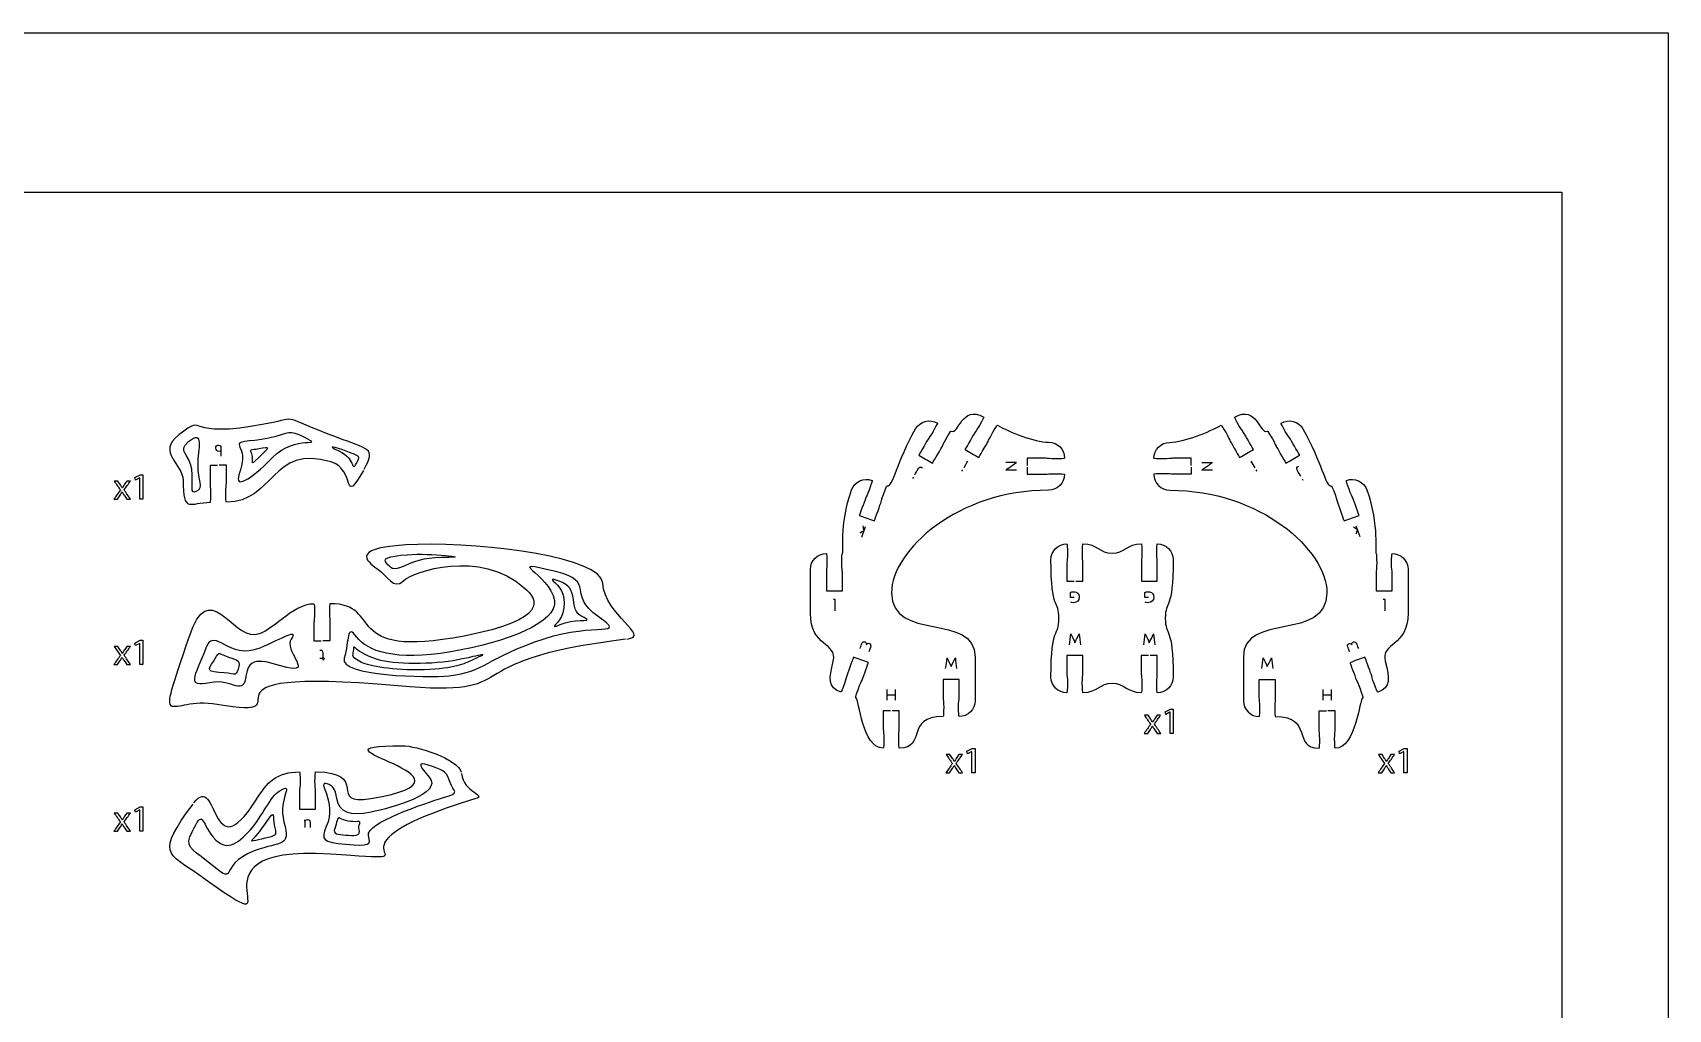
# Model space of a CAD drawing. Extents: x 0 to 1000, y 0 to 600.
# Drawn here: x 692.3 to 1000, y 416.5 to 600.1 of the extents above; entities that cross this region are included whole.
import ezdxf

# ---------------------------------------------------------------- set-up
doc = ezdxf.new("R2010")
doc.units = 0
doc.header["$MEASUREMENT"] = 0
doc.layers.add('DEFAULT', color=7, linetype='CONTINUOUS')

msp = doc.modelspace()

# ---------------------------------------------------------------- linework, layer by layer
at = {"layer": 'DEFAULT', "color": 250}
for points in [[(1000, 0.1), (0, 0.1), (0, 600.1), (1000, 600.1)], [(712.44, 516.41), (712.43, 516.41), (711.63, 515.98), (711.51, 516.45), (712.51, 516.98), (713.04, 516.98), (713.04, 512.4), (712.44, 512.4)], [(712.44, 485.3), (712.43, 485.3), (711.63, 484.87), (711.51, 485.35), (712.51, 485.88), (713.04, 485.88), (713.04, 481.3), (712.44, 481.3)], [(906.27, 472.37), (906.25, 472.37), (905.46, 471.94), (905.34, 472.41), (906.34, 472.95), (906.87, 472.95), (906.87, 468.36), (906.27, 468.36)], [(868.98, 464.97), (868.97, 464.97), (868.17, 464.54), (868.05, 465.02), (869.05, 465.55), (869.58, 465.55), (869.58, 460.96), (868.98, 460.96)], [(950.27, 464.97), (950.26, 464.97), (949.46, 464.54), (949.34, 465.02), (950.34, 465.55), (950.87, 465.55), (950.87, 460.96), (950.27, 460.96)], [(712.44, 453.98), (712.43, 453.98), (711.63, 453.55), (711.51, 454.03), (712.51, 454.56), (713.04, 454.56), (713.04, 449.98), (712.44, 449.98)]]:
    msp.add_lwpolyline(points, close=True, dxfattribs=at)
for points in [[(349.41, 570.1), (980, 570.1), (980, 20.1), (203.84, 20.1), (203.84, 570.1), (223.83, 570.1)], [(867.21, 517.92), (867.05, 517.64)], [(868.17, 519.58), (867.44, 518.32)], [(921.47, 519.58), (922.2, 518.32)], [(922.43, 517.92), (922.59, 517.64)], [(858, 516.57), (857.84, 516.29)], [(931.11, 516.26), (931.27, 515.98)], [(848.92, 507.21), (848.2, 505.21)], [(941.24, 507.4), (941.96, 505.4)], [(843.29, 491.41), (843.29, 493.54), (842.92, 493.54)], [(946.72, 491.41), (946.72, 493.54), (946.35, 493.54)], [(854.57, 475.57), (853.06, 475.57)], [(853.06, 474.62), (853.06, 476.64)], [(854.57, 476.64), (854.57, 474.62)], [(935.07, 474.62), (935.07, 476.64)], [(936.58, 475.57), (935.07, 475.57)], [(936.58, 476.64), (936.58, 474.62)]]:
    msp.add_lwpolyline(points, dxfattribs=at)
at = {"layer": 'DEFAULT', "color": 1}
for points, knots in [([(853.67, 472.59), (853.22, 472.59), (852.77, 472.59), (852.32, 472.59), (852.32, 472.59), (852.32, 469.96), (852.32, 469.09), (852.32, 468.91), (852.42, 468.3), (852.42, 467.34), (852.42, 466.37), (852.38, 465.59), (852.32, 465.59), (848.35, 465.59), (847.8, 474.84), (847.12, 475.09), (847.07, 475.11), (847.3, 475.86), (847.62, 476.77), (847.96, 477.68), (848.26, 478.21), (848.32, 478.38), (848.62, 479.2), (849.52, 481.67), (849.52, 481.67), (848.58, 482.01), (847.64, 482.35), (846.7, 482.69), (846.7, 482.69), (845.8, 480.23), (845.5, 479.4), (845.44, 479.24), (845.33, 478.64), (845, 477.72), (844.67, 476.81), (844.36, 476.1), (844.3, 476.11), (841.84, 477.01), (842.09, 478.62), (842.9, 481.93), (843.77, 485.52), (838.6, 484.6), (838.6, 490.95), (838.6, 493.7), (838.6, 496.44), (838.6, 499.18), (838.6, 500.84), (839.95, 502.18), (841.61, 502.18), (841.67, 502.18), (841.7, 501.4), (841.7, 500.43), (841.7, 499.46), (841.61, 498.85), (841.61, 498.68), (841.61, 497.51), (841.61, 496.35), (841.61, 495.18), (842.61, 495.18), (843.61, 495.18), (844.61, 495.18), (844.61, 496.35), (844.61, 497.51), (844.61, 498.68), (844.61, 498.85), (844.51, 499.46), (844.51, 500.43), (844.51, 501.4), (844.55, 502.18), (844.61, 502.18), (844.98, 502.18), (843.93, 507.44), (846.36, 514.15), (846.93, 515.71), (848.65, 516.51), (850.21, 515.94), (850.27, 515.92), (850.04, 515.17), (849.71, 514.26), (849.38, 513.35), (849.08, 512.82), (849.02, 512.65), (848.72, 511.83), (847.81, 509.36), (847.81, 509.36), (848.75, 509.02), (849.7, 508.68), (850.64, 508.34), (850.64, 508.34), (851.54, 510.8), (851.83, 511.63), (851.9, 511.79), (852.01, 512.4), (852.34, 513.31), (852.67, 514.21), (852.98, 514.93), (853.03, 514.91), (854.1, 514.53), (854.89, 519.56), (858.38, 525.62), (859.22, 527.06), (861.05, 527.55), (862.49, 526.72), (862.53, 526.69), (862.18, 525.99), (861.7, 525.16), (861.21, 524.32), (860.82, 523.84), (860.74, 523.69), (860.3, 522.93), (858.98, 520.66), (858.98, 520.66), (859.85, 520.16), (860.72, 519.66), (861.58, 519.16), (861.58, 519.16), (862.89, 521.43), (863.33, 522.19), (863.42, 522.34), (863.64, 522.92), (864.12, 523.76), (864.61, 524.59), (865.04, 525.25), (865.08, 525.22), (866.52, 524.39), (867.04, 530.22), (871.2, 527.81), (871.25, 527.79), (870.89, 527.09), (870.41, 526.25), (869.92, 525.41), (869.53, 524.93), (869.45, 524.78), (869.01, 524.03), (867.69, 521.76), (867.69, 521.76), (868.56, 521.25), (869.42, 520.75), (870.29, 520.25), (870.29, 520.25), (871.61, 522.52), (872.04, 523.28), (872.13, 523.43), (872.35, 524.01), (872.83, 524.85), (873.32, 525.69), (873.75, 526.34), (873.79, 526.31), (875.87, 525.11), (880.77, 523.1), (883.41, 523.1), (885.18, 523.1), (886.41, 521.76), (886.41, 520.09), (886.41, 520.04), (885.63, 519.99), (884.66, 519.99), (883.69, 519.99), (883.08, 520.09), (882.91, 520.09), (881.74, 520.09), (880.58, 520.09), (879.41, 520.09), (879.41, 519.64), (879.41, 519.19), (879.41, 518.74)], [0, 0, 0, 0, 3.82, 3.82, 3.82, 4.82, 4.82, 4.82, 5.82, 5.82, 5.82, 6.82, 6.82, 6.82, 7.82, 7.82, 7.82, 8.82, 8.82, 8.82, 9.82, 9.82, 9.82, 10.82, 10.82, 10.82, 19.323423, 19.323423, 19.323423, 20.323423, 20.323423, 20.323423, 21.323423, 21.323423, 21.323423, 22.323423, 22.323423, 22.323423, 23.323423, 23.323423, 23.323423, 24.323423, 24.323423, 24.323423, 47.643423, 47.643423, 47.643423, 48.643423, 48.643423, 48.643423, 49.643423, 49.643423, 49.643423, 50.643423, 50.643423, 50.643423, 60.563423, 60.563423, 60.563423, 69.063423, 69.063423, 69.063423, 78.983423, 78.983423, 78.983423, 79.983423, 79.983423, 79.983423, 80.983423, 80.983423, 80.983423, 81.983423, 81.983423, 81.983423, 82.983423, 82.983423, 82.983423, 83.983423, 83.983423, 83.983423, 84.983423, 84.983423, 84.983423, 85.983423, 85.983423, 85.983423, 94.496243, 94.496243, 94.496243, 95.496243, 95.496243, 95.496243, 96.496243, 96.496243, 96.496243, 97.496243, 97.496243, 97.496243, 98.496243, 98.496243, 98.496243, 99.496243, 99.496243, 99.496243, 100.496243, 100.496243, 100.496243, 101.496243, 101.496243, 101.496243, 102.496243, 102.496243, 102.496243, 111.003851, 111.003851, 111.003851, 112.003851, 112.003851, 112.003851, 113.003851, 113.003851, 113.003851, 114.003851, 114.003851, 114.003851, 115.003851, 115.003851, 115.003851, 116.003851, 116.003851, 116.003851, 117.003851, 117.003851, 117.003851, 118.003851, 118.003851, 118.003851, 126.507803, 126.507803, 126.507803, 127.507803, 127.507803, 127.507803, 128.507803, 128.507803, 128.507803, 129.507803, 129.507803, 129.507803, 130.507803, 130.507803, 130.507803, 131.507803, 131.507803, 131.507803, 132.507803, 132.507803, 132.507803, 133.507803, 133.507803, 133.507803, 143.417803, 143.417803, 143.417803, 147.247803, 147.247803, 147.247803, 147.247803]), ([(910.23, 518.75), (910.23, 519.19), (910.23, 519.64), (910.23, 520.09), (909.06, 520.09), (907.9, 520.09), (906.73, 520.09), (906.56, 520.09), (905.95, 519.99), (904.98, 519.99), (904.01, 519.99), (903.23, 520.04), (903.23, 520.09), (903.23, 521.75), (904.46, 523.09), (906.23, 523.09), (908.88, 523.09), (913.77, 525.11), (915.85, 526.31), (915.9, 526.34), (916.33, 525.68), (916.81, 524.85), (917.29, 524.01), (917.51, 523.43), (917.6, 523.28), (918.04, 522.52), (919.35, 520.25), (919.35, 520.25), (920.22, 520.75), (921.08, 521.25), (921.95, 521.75), (921.95, 521.75), (920.63, 524.03), (920.2, 524.78), (920.11, 524.93), (919.72, 525.41), (919.23, 526.25), (918.75, 527.08), (918.4, 527.79), (918.45, 527.81), (922.6, 530.22), (923.13, 524.39), (924.56, 525.22), (924.61, 525.25), (925.04, 524.59), (925.52, 523.75), (926, 522.91), (926.22, 522.34), (926.31, 522.19), (926.75, 521.43), (928.06, 519.16), (928.06, 519.16), (928.93, 519.66), (929.79, 520.16), (930.66, 520.66), (930.66, 520.66), (929.34, 522.93), (928.91, 523.69), (928.82, 523.84), (928.43, 524.32), (927.95, 525.15), (927.46, 525.99), (927.11, 526.69), (927.16, 526.72), (928.59, 527.55), (930.43, 527.06), (931.26, 525.62), (934.76, 519.56), (935.54, 514.53), (936.61, 514.91), (936.67, 514.93), (936.97, 514.21), (937.3, 513.31), (937.64, 512.4), (937.75, 511.79), (937.81, 511.63), (938.11, 510.8), (939, 508.33), (939, 508.33), (939.94, 508.68), (940.89, 509.02), (941.83, 509.36), (941.83, 509.36), (940.93, 511.83), (940.63, 512.65), (940.57, 512.81), (940.27, 513.35), (939.94, 514.26), (939.6, 515.17), (939.38, 515.92), (939.43, 515.94), (940.99, 516.51), (942.71, 515.7), (943.28, 514.15), (945.72, 507.43), (944.67, 502.18), (945.04, 502.18), (945.09, 502.18), (945.14, 501.4), (945.14, 500.43), (945.14, 499.46), (945.04, 498.85), (945.04, 498.68), (945.04, 497.51), (945.04, 496.35), (945.04, 495.18), (946.04, 495.18), (947.04, 495.18), (948.04, 495.18), (948.04, 496.35), (948.04, 497.51), (948.04, 498.68), (948.04, 498.85), (947.94, 499.46), (947.94, 500.43), (947.94, 501.4), (947.98, 502.18), (948.04, 502.18), (949.69, 502.18), (951.04, 500.84), (951.04, 499.18), (951.04, 496.44), (951.04, 493.7), (951.04, 490.95), (951.04, 484.6), (945.87, 485.52), (946.75, 481.93), (947.56, 478.62), (947.8, 477.01), (945.34, 476.11), (945.29, 476.09), (944.98, 476.81), (944.64, 477.72), (944.32, 478.63), (944.2, 479.24), (944.14, 479.4), (943.84, 480.23), (942.94, 482.69), (942.94, 482.69), (942, 482.35), (941.07, 482.01), (940.13, 481.66), (940.13, 481.66), (941.02, 479.2), (941.32, 478.38), (941.38, 478.21), (941.69, 477.67), (942.02, 476.76), (942.34, 475.86), (942.57, 475.11), (942.52, 475.09), (941.85, 474.84), (941.29, 465.58), (937.32, 465.58), (937.27, 465.58), (937.23, 466.37), (937.23, 467.33), (937.23, 468.3), (937.33, 468.91), (937.33, 469.09), (937.33, 469.96), (937.32, 472.59), (937.32, 472.59), (936.88, 472.59), (936.43, 472.59), (935.98, 472.59)], [0, 0, 0, 0, 3.82, 3.82, 3.82, 13.74, 13.74, 13.74, 14.74, 14.74, 14.74, 15.74, 15.74, 15.74, 16.74, 16.74, 16.74, 17.74, 17.74, 17.74, 18.74, 18.74, 18.74, 19.74, 19.74, 19.74, 20.74, 20.74, 20.74, 29.252608, 29.252608, 29.252608, 30.252608, 30.252608, 30.252608, 31.252608, 31.252608, 31.252608, 32.252608, 32.252608, 32.252608, 33.252608, 33.252608, 33.252608, 34.252608, 34.252608, 34.252608, 35.252608, 35.252608, 35.252608, 36.252608, 36.252608, 36.252608, 44.751555, 44.751555, 44.751555, 45.751555, 45.751555, 45.751555, 46.751555, 46.751555, 46.751555, 47.751555, 47.751555, 47.751555, 48.751555, 48.751555, 48.751555, 49.751555, 49.751555, 49.751555, 50.751555, 50.751555, 50.751555, 51.751555, 51.751555, 51.751555, 52.751555, 52.751555, 52.751555, 61.264375, 61.264375, 61.264375, 62.264375, 62.264375, 62.264375, 63.264375, 63.264375, 63.264375, 64.264375, 64.264375, 64.264375, 65.264375, 65.264375, 65.264375, 66.264375, 66.264375, 66.264375, 67.264375, 67.264375, 67.264375, 68.264375, 68.264375, 68.264375, 78.184375, 78.184375, 78.184375, 86.684375, 86.684375, 86.684375, 96.604375, 96.604375, 96.604375, 97.604375, 97.604375, 97.604375, 98.604375, 98.604375, 98.604375, 99.604375, 99.604375, 99.604375, 122.924375, 122.924375, 122.924375, 123.924375, 123.924375, 123.924375, 124.924375, 124.924375, 124.924375, 125.924375, 125.924375, 125.924375, 126.924375, 126.924375, 126.924375, 127.924375, 127.924375, 127.924375, 136.427798, 136.427798, 136.427798, 137.427798, 137.427798, 137.427798, 138.427798, 138.427798, 138.427798, 139.427798, 139.427798, 139.427798, 140.427798, 140.427798, 140.427798, 141.427798, 141.427798, 141.427798, 142.427798, 142.427798, 142.427798, 143.427798, 143.427798, 143.427798, 147.247798, 147.247798, 147.247798, 147.247798]), ([(754.66, 518.07), (756.96, 522.06), (755.46, 521.77), (749.44, 524.05), (738.63, 528.12), (742.67, 527.84), (736.51, 526.63), (719.9, 523.34), (725.5, 528.96), (719.77, 524.49), (715.51, 521.17), (720.58, 518.92), (720.58, 516.01), (720.58, 509.54), (721.89, 511.83), (725.71, 511.83), (725.77, 511.83), (725.82, 512.61), (725.82, 513.58), (725.82, 514.55), (725.71, 515.16), (725.71, 515.33), (725.71, 516.49), (725.71, 517.66), (725.71, 518.83), (726.17, 518.83), (726.62, 518.83), (727.07, 518.83)], [0, 0, 0, 0, 1, 1, 1, 2, 2, 2, 3, 3, 3, 4, 4, 4, 5, 5, 5, 6, 6, 6, 7, 7, 7, 16.92, 16.92, 16.92, 20.76, 20.76, 20.76, 20.76]), ([(754.52, 517.81), (750.38, 510.76), (753.25, 517.96), (748.38, 519.43), (737.28, 522.77), (737.63, 511.83), (728.72, 511.83), (728.66, 511.83), (728.61, 512.61), (728.61, 513.58), (728.61, 514.55), (728.72, 515.16), (728.72, 515.33), (728.72, 516.49), (728.72, 517.66), (728.72, 518.83), (728.27, 518.83), (727.82, 518.83), (727.37, 518.83)], [0, 0, 0, 0, 1, 1, 1, 2, 2, 2, 3, 3, 3, 4, 4, 4, 13.92, 13.92, 13.92, 17.74, 17.74, 17.74, 17.74]), ([(879.41, 518.44), (879.41, 517.99), (879.41, 517.54), (879.41, 517.09), (880.58, 517.09), (881.74, 517.09), (882.91, 517.09), (883.08, 517.09), (883.69, 517.19), (884.66, 517.19), (885.63, 517.19), (886.42, 517.15), (886.42, 517.09), (886.42, 515.44), (885.07, 514.1), (883.41, 514.1), (866.41, 514.1), (853.87, 502.84), (853.87, 494.81), (853.87, 485.44), (869.58, 491.24), (869.58, 482.69), (869.58, 479.97), (869.58, 477.25), (869.58, 474.53), (869.58, 472.87), (868.24, 471.53), (866.58, 471.53), (866.53, 471.53), (866.48, 472.31), (866.48, 473.28), (866.48, 474.24), (866.58, 474.85), (866.58, 475.03), (866.58, 476.19), (866.58, 477.36), (866.58, 478.53), (865.58, 478.53), (864.58, 478.53), (863.58, 478.53), (863.58, 477.36), (863.58, 476.19), (863.58, 475.03), (863.58, 474.85), (863.68, 474.24), (863.68, 473.28), (863.68, 472.31), (863.64, 471.53), (863.58, 471.53), (856.27, 471.53), (860.54, 465.59), (855.32, 465.59), (855.26, 465.59), (855.22, 466.37), (855.22, 467.34), (855.22, 468.31), (855.31, 468.91), (855.31, 469.09), (855.31, 469.96), (855.32, 472.59), (855.32, 472.59), (854.87, 472.59), (854.42, 472.59), (853.97, 472.59)], [0, 0, 0, 0, 3.82, 3.82, 3.82, 13.73, 13.73, 13.73, 14.73, 14.73, 14.73, 15.73, 15.73, 15.73, 16.73, 16.73, 16.73, 17.73, 17.73, 17.73, 18.73, 18.73, 18.73, 41.88, 41.88, 41.88, 42.88, 42.88, 42.88, 43.88, 43.88, 43.88, 44.88, 44.88, 44.88, 54.8, 54.8, 54.8, 63.3, 63.3, 63.3, 73.22, 73.22, 73.22, 74.22, 74.22, 74.22, 75.22, 75.22, 75.22, 76.22, 76.22, 76.22, 77.22, 77.22, 77.22, 78.22, 78.22, 78.22, 79.22, 79.22, 79.22, 83.05, 83.05, 83.05, 83.05]), ([(910.23, 518.44), (910.23, 517.99), (910.23, 517.54), (910.23, 517.09), (909.06, 517.09), (907.9, 517.09), (906.73, 517.09), (906.56, 517.09), (905.95, 517.19), (904.98, 517.19), (904.01, 517.19), (903.23, 517.15), (903.23, 517.09), (903.23, 515.44), (904.57, 514.1), (906.23, 514.1), (923.23, 514.1), (935.77, 502.84), (935.77, 494.81), (935.77, 485.44), (920.06, 491.24), (920.06, 482.69), (920.06, 479.97), (920.06, 477.25), (920.06, 474.52), (920.06, 472.87), (921.4, 471.53), (923.06, 471.53), (923.11, 471.53), (923.16, 472.31), (923.16, 473.28), (923.16, 474.24), (923.06, 474.85), (923.06, 475.03), (923.06, 476.19), (923.06, 477.36), (923.06, 478.52), (924.06, 478.52), (925.06, 478.52), (926.06, 478.52), (926.06, 477.36), (926.06, 476.19), (926.06, 475.03), (926.06, 474.85), (925.96, 474.24), (925.96, 473.28), (925.96, 472.31), (926, 471.53), (926.06, 471.53), (933.37, 471.53), (929.1, 465.58), (934.33, 465.58), (934.38, 465.58), (934.43, 466.37), (934.42, 467.33), (934.42, 468.3), (934.33, 468.91), (934.33, 469.09), (934.33, 469.96), (934.33, 472.59), (934.33, 472.59), (934.78, 472.59), (935.23, 472.59), (935.68, 472.59)], [0, 0, 0, 0, 3.82, 3.82, 3.82, 13.74, 13.74, 13.74, 14.74, 14.74, 14.74, 15.74, 15.74, 15.74, 16.74, 16.74, 16.74, 17.74, 17.74, 17.74, 18.74, 18.74, 18.74, 41.89, 41.89, 41.89, 42.89, 42.89, 42.89, 43.89, 43.89, 43.89, 44.89, 44.89, 44.89, 54.81, 54.81, 54.81, 63.31, 63.31, 63.31, 73.23, 73.23, 73.23, 74.23, 74.23, 74.23, 75.23, 75.23, 75.23, 76.23, 76.23, 76.23, 77.23, 77.23, 77.23, 78.23, 78.23, 78.23, 79.23, 79.23, 79.23, 83.06, 83.06, 83.06, 83.06]), ([(804.09, 486.09), (808.74, 486.77), (799.88, 490.48), (799.55, 496.59), (799.29, 501.46), (777.97, 504.22), (764.77, 503.89), (751.57, 503.56), (755.06, 500.74), (757.05, 499.38), (759.04, 498.03), (760.21, 495.26), (762.03, 497.04), (763.86, 498.83), (776.4, 503.07), (784.78, 495.76), (787.37, 493.51), (789.55, 489.78), (773.44, 486.68), (749.98, 482.16), (758.61, 492.76), (748.21, 492.76), (748.16, 492.76), (748.11, 491.97), (748.11, 491.01), (748.11, 490.04), (748.21, 489.43), (748.21, 489.26), (748.21, 488.09), (748.21, 486.93), (748.21, 485.76), (747.76, 485.76), (747.31, 485.76), (746.86, 485.76)], [0, 0, 0, 0, 1, 1, 1, 2, 2, 2, 3, 3, 3, 4, 4, 4, 5, 5, 5, 6, 6, 6, 7, 7, 7, 8, 8, 8, 9, 9, 9, 18.92, 18.92, 18.92, 22.75, 22.75, 22.75, 22.75]), ([(902.21, 483.01), (901.76, 483.01), (901.31, 483.01), (900.86, 483.01), (900.86, 481.85), (900.86, 480.68), (900.86, 479.51), (900.86, 479.34), (900.97, 478.73), (900.97, 477.76), (900.97, 476.8), (900.92, 476.01), (900.86, 476.01), (898.12, 476.01), (897.74, 477.77), (895.37, 477.77), (892.99, 477.77), (892.62, 476.01), (889.87, 476.01), (889.81, 476.01), (889.76, 476.8), (889.76, 477.76), (889.76, 478.73), (889.86, 479.34), (889.86, 479.51), (889.86, 480.68), (889.86, 481.85), (889.86, 483.01), (888.86, 483.01), (887.86, 483.01), (886.86, 483.01), (886.86, 481.85), (886.86, 480.68), (886.86, 479.51), (886.86, 479.34), (886.96, 478.73), (886.96, 477.76), (886.96, 476.8), (886.92, 476.01), (886.86, 476.01), (885.2, 476.01), (883.86, 477.36), (883.86, 479.01), (883.86, 488.75), (885.37, 486.51), (885.37, 490.01), (885.37, 493.51), (883.86, 491.29), (883.86, 501.02), (883.86, 502.67), (885.21, 504.01), (886.87, 504.01), (886.92, 504.01), (886.96, 503.23), (886.96, 502.26), (886.96, 501.29), (886.87, 500.69), (886.87, 500.51), (886.87, 499.34), (886.87, 498.18), (886.87, 497.01), (887.31, 497.01), (887.76, 497.01), (888.21, 497.01)], [0, 0, 0, 0, 3.83, 3.83, 3.83, 13.75, 13.75, 13.75, 14.75, 14.75, 14.75, 15.75, 15.75, 15.75, 16.75, 16.75, 16.75, 17.75, 17.75, 17.75, 18.75, 18.75, 18.75, 19.75, 19.75, 19.75, 29.67, 29.67, 29.67, 38.18, 38.18, 38.18, 48.1, 48.1, 48.1, 49.1, 49.1, 49.1, 50.1, 50.1, 50.1, 51.1, 51.1, 51.1, 52.1, 52.1, 52.1, 53.1, 53.1, 53.1, 54.1, 54.1, 54.1, 55.1, 55.1, 55.1, 56.1, 56.1, 56.1, 66.02, 66.02, 66.02, 69.84, 69.84, 69.84, 69.84]), ([(888.51, 497.01), (888.96, 497.01), (889.41, 497.01), (889.86, 497.01), (889.86, 498.18), (889.86, 499.34), (889.86, 500.51), (889.86, 500.69), (889.77, 501.29), (889.77, 502.26), (889.77, 503.23), (889.81, 504.01), (889.87, 504.01), (892.62, 504.01), (892.99, 502.26), (895.37, 502.26), (897.74, 502.26), (898.12, 504.01), (900.87, 504.01), (900.92, 504.01), (900.97, 503.23), (900.97, 502.26), (900.97, 501.29), (900.87, 500.69), (900.87, 500.51), (900.87, 499.34), (900.87, 498.18), (900.87, 497.01), (901.87, 497.01), (902.87, 497.01), (903.87, 497.01), (903.87, 498.18), (903.87, 499.34), (903.87, 500.51), (903.87, 500.69), (903.77, 501.29), (903.77, 502.26), (903.77, 503.23), (903.81, 504.01), (903.87, 504.01), (905.52, 504.01), (906.86, 502.67), (906.86, 501.01), (906.86, 491.28), (905.37, 493.51), (905.37, 490.01), (905.37, 486.51), (906.86, 488.75), (906.86, 479.01), (906.86, 477.36), (905.52, 476.01), (903.87, 476.01), (903.81, 476.01), (903.76, 476.8), (903.76, 477.76), (903.76, 478.73), (903.87, 479.34), (903.87, 479.51), (903.87, 480.68), (903.87, 481.85), (903.87, 483.01), (903.42, 483.01), (902.97, 483.01), (902.51, 483.01)], [0, 0, 0, 0, 3.83, 3.83, 3.83, 13.75, 13.75, 13.75, 14.75, 14.75, 14.75, 15.75, 15.75, 15.75, 16.75, 16.75, 16.75, 17.75, 17.75, 17.75, 18.75, 18.75, 18.75, 19.75, 19.75, 19.75, 29.67, 29.67, 29.67, 38.17, 38.17, 38.17, 48.09, 48.09, 48.09, 49.09, 49.09, 49.09, 50.09, 50.09, 50.09, 51.09, 51.09, 51.09, 52.09, 52.09, 52.09, 53.09, 53.09, 53.09, 54.09, 54.09, 54.09, 55.09, 55.09, 55.09, 56.09, 56.09, 56.09, 66.01, 66.01, 66.01, 69.84, 69.84, 69.84, 69.84]), ([(803.79, 486.06), (769.56, 481.82), (786.28, 475.07), (761, 477.3), (717.91, 481.11), (745.73, 470.49), (726.97, 473.81), (717.68, 475.45), (715.18, 467.11), (721.76, 486.67), (725.49, 497.75), (729.71, 486.52), (734.1, 486.96), (737.25, 487.28), (741.04, 492.76), (745.21, 492.76), (745.27, 492.76), (745.31, 491.97), (745.31, 491.01), (745.31, 490.04), (745.21, 489.43), (745.21, 489.26), (745.21, 488.09), (745.21, 486.93), (745.21, 485.76), (745.66, 485.76), (746.11, 485.76), (746.56, 485.76)], [0, 0, 0, 0, 1, 1, 1, 2, 2, 2, 3, 3, 3, 4, 4, 4, 5, 5, 5, 6, 6, 6, 7, 7, 7, 16.92, 16.92, 16.92, 20.75, 20.75, 20.75, 20.75]), ([(722.63, 455.33), (727.2, 461.26), (725.75, 442.35), (734.21, 455.72), (736.44, 459.26), (738.2, 461.13), (742.5, 461.13), (742.56, 461.13), (742.6, 460.34), (742.6, 459.38), (742.6, 458.41), (742.5, 457.8), (742.5, 457.63), (742.5, 456.46), (742.5, 455.29), (742.5, 454.13), (743.5, 454.13), (744.5, 454.13), (745.5, 454.13), (745.5, 455.29), (745.5, 456.46), (745.5, 457.63), (745.5, 457.8), (745.4, 458.41), (745.4, 459.38), (745.4, 460.34), (745.45, 461.13), (745.5, 461.13), (755.9, 461.13), (747.43, 454.71), (755.9, 456.12), (780.39, 460.21), (740.75, 466.06), (761.84, 466.06), (764.4, 466.06), (772.34, 463.55), (772.89, 461.1)], [0, 0, 0, 0, 1, 1, 1, 2, 2, 2, 3, 3, 3, 4, 4, 4, 13.92, 13.92, 13.92, 22.43, 22.43, 22.43, 32.35, 32.35, 32.35, 33.35, 33.35, 33.35, 34.35, 34.35, 34.35, 35.35, 35.35, 35.35, 36.35, 36.35, 36.35, 37.35, 37.35, 37.35, 37.35]), ([(772.94, 460.8), (773.4, 457.27), (777.78, 456.75), (775.64, 456.1), (742.17, 445.92), (772.1, 444.04), (748.29, 445.67), (718.07, 447.74), (744.79, 426.66), (723.54, 441.76), (717.62, 445.98), (715.44, 445.61), (722.45, 455.09)], [0, 0, 0, 0, 1, 1, 1, 2, 2, 2, 3, 3, 3, 4, 4, 4, 4])]:
    msp.add_open_spline(points, degree=3, knots=knots, dxfattribs=at)
at = {"layer": 'DEFAULT', "color": 3}
for points, knots in [([(721.63, 523.22), (719.35, 521.37), (721.89, 520.89), (722.2, 518.03), (722.51, 515.16), (721.76, 513.13), (723.13, 513.88), (724.5, 514.63), (723.33, 515.94), (723.33, 518.76), (723.33, 521.94), (724.62, 525.62), (721.63, 523.22)], [0, 0, 0, 0, 1, 1, 1, 2, 2, 2, 3, 3, 3, 4, 4, 4, 4]), ([(734.75, 520.19), (735.89, 521.38), (737.53, 522.52), (735.54, 522.04), (733.54, 521.56), (732.96, 522.12), (733.5, 520.91), (734.04, 519.69), (732.84, 518.2), (734.75, 520.19)], [0, 0, 0, 0, 1, 1, 1, 2, 2, 2, 3, 3, 3, 3]), ([(753.47, 519.61), (751.98, 516.89), (753.39, 519.93), (749.86, 521.47), (747.53, 522.49), (748.84, 522.39), (751.56, 521.33), (753.5, 520.57), (753.96, 520.52), (753.47, 519.61)], [0, 0, 0, 0, 1, 1, 1, 2, 2, 2, 3, 3, 3, 3]), ([(762.8, 501.97), (758.97, 501.68), (758.05, 501.25), (758.85, 500.4), (759.65, 499.56), (759.87, 498.73), (762.33, 499.89), (764.8, 501.05), (766.54, 501.47), (770.61, 501.47), (774.67, 501.47), (767.2, 502.3), (762.8, 501.97)], [0, 0, 0, 0, 1, 1, 1, 2, 2, 2, 3, 3, 3, 4, 4, 4, 4]), ([(794.02, 493.5), (794.25, 490.63), (795.43, 490.51), (796.42, 489.93), (797.42, 489.35), (794.02, 489.93), (791.52, 488.85), (789.03, 487.77), (791.56, 489.15), (792.02, 491.01), (792.69, 493.67), (792.01, 495.41), (790.51, 496.73), (789.58, 497.56), (790.07, 497.52), (791.95, 496.73), (792.83, 496.36), (793.85, 495.53), (794.02, 493.5)], [0, 0, 0, 0, 1, 1, 1, 2, 2, 2, 3, 3, 3, 4, 4, 4, 5, 5, 5, 6, 6, 6, 6]), ([(726.61, 482.43), (725.75, 480.85), (724.41, 479.97), (727.32, 479.85), (730.22, 479.72), (730.46, 478.88), (730.95, 480.44), (731.43, 482), (731.01, 482.1), (729.15, 482.7), (727.28, 483.29), (727.48, 484), (726.61, 482.43)], [0, 0, 0, 0, 1, 1, 1, 2, 2, 2, 3, 3, 3, 4, 4, 4, 4]), ([(775.23, 482.26), (778.57, 483.78), (776.91, 483.18), (772.28, 482.26), (767.65, 481.34), (760.14, 481.31), (757.12, 482.32), (751.8, 484.11), (752.91, 485.67), (752.67, 483.86), (752.54, 482.88), (752.09, 482.76), (754.17, 481.73), (755.54, 481.06), (759.99, 480.13), (765.93, 480.35), (771.87, 480.57), (773.25, 481.35), (775.23, 482.26)], [0, 0, 0, 0, 1, 1, 1, 2, 2, 2, 3, 3, 3, 4, 4, 4, 5, 5, 5, 6, 6, 6, 6]), ([(736.95, 452.68), (736.31, 451.71), (734.89, 449.63), (733.87, 448.67), (732.84, 447.7), (734.15, 448.23), (736.01, 448.67), (737.88, 449.1), (738.26, 449.19), (737.85, 450.6), (737.45, 452), (737.8, 453.98), (736.95, 452.68)], [0, 0, 0, 0, 1, 1, 1, 2, 2, 2, 3, 3, 3, 4, 4, 4, 4]), ([(753.66, 450.48), (754.16, 448.91), (752.61, 449.16), (751.17, 449.26), (749.74, 449.35), (748.68, 449.44), (749.12, 450.48), (749.56, 451.53), (749.52, 452.84), (750.15, 452.4), (750.77, 451.96), (752.36, 451.69), (753.38, 451.78), (754.41, 451.87), (753.45, 451.17), (753.66, 450.48)], [0, 0, 0, 0, 1, 1, 1, 2, 2, 2, 3, 3, 3, 4, 4, 4, 5, 5, 5, 5])]:
    msp.add_open_spline(points, degree=3, knots=knots, dxfattribs=at)
at = {"layer": 'DEFAULT', "color": 5}
for points, knots in [([(743.38, 524.05), (747.49, 521.93), (741.8, 524.74), (737.4, 520.24), (733.01, 515.73), (730.27, 514.42), (731.1, 516.99), (731.93, 519.57), (732.01, 520.65), (731.26, 522.18), (730.52, 523.72), (732.76, 522.97), (736.74, 523.88), (740.73, 524.79), (740.48, 525.54), (743.38, 524.05)], [0, 0, 0, 0, 1, 1, 1, 2, 2, 2, 3, 3, 3, 4, 4, 4, 5, 5, 5, 5]), ([(790.71, 498.78), (798.41, 496.91), (792.66, 494.59), (798.66, 490.35), (804.35, 486.33), (798.12, 489.4), (788.5, 486.17), (777.67, 482.54), (777.26, 479.91), (770.65, 479.21), (766.5, 478.77), (749.9, 479.14), (750.89, 482.5), (751.89, 485.86), (751.27, 489.1), (753.26, 486.49), (755.25, 483.87), (760.36, 481.89), (770.94, 483.69), (781.52, 485.49), (791.07, 489.2), (790.43, 493.34), (789.62, 498.56), (780.25, 501.32), (790.71, 498.78)], [0, 0, 0, 0, 1, 1, 1, 2, 2, 2, 3, 3, 3, 4, 4, 4, 5, 5, 5, 6, 6, 6, 7, 7, 7, 8, 8, 8, 8]), ([(725, 484.62), (722.71, 478.71), (721.14, 477.02), (725.62, 477.9), (730.1, 478.77), (731.84, 475.03), (732.47, 479.39), (733.09, 483.75), (737.07, 481.27), (740.81, 480.64), (744.54, 480.01), (739.56, 484), (740.93, 486.11), (742.3, 488.23), (739.5, 486.32), (735.08, 484.48), (729.1, 481.99), (726.51, 488.54), (725, 484.62)], [0, 0, 0, 0, 1, 1, 1, 2, 2, 2, 3, 3, 3, 4, 4, 4, 5, 5, 5, 6, 6, 6, 6]), ([(749.52, 456.1), (749.94, 453.5), (752.01, 452.74), (755.94, 453.55), (759.86, 454.36), (769.57, 457.01), (766.89, 460.11), (764.22, 463.2), (765.15, 462.95), (767.52, 462.14), (769.88, 461.33), (770.19, 460.96), (770.82, 459.16), (771.44, 457.35), (772.93, 457.29), (769.57, 456.29), (766.21, 455.3), (754.85, 451.49), (755.47, 449.17), (755.96, 447.36), (755.67, 447.16), (751.23, 447.54), (746.78, 447.93), (746.46, 448.37), (747.53, 450.86), (748.6, 453.35), (748.12, 455.21), (747.57, 457.02), (747.27, 458.02), (746.25, 459.55), (748.07, 458.76), (748.64, 458.51), (749.21, 458.05), (749.52, 456.1)], [1, 1, 1, 1, 2, 2, 2, 3, 3, 3, 4, 4, 4, 5, 5, 5, 6, 6, 6, 7, 7, 7, 8, 8, 8, 9, 9, 9, 10, 10, 10, 11, 11, 11, 12, 12, 12, 12]), ([(733.59, 450.63), (731.41, 448.2), (728.95, 445.56), (726.24, 448.88), (723.88, 451.78), (724.44, 454.24), (722.26, 449.88), (720.84, 447.04), (722.05, 446.79), (725, 444.4), (731.59, 439.05), (726.61, 443.53), (733.96, 446.27), (739.2, 448.22), (740.81, 446.85), (739.56, 451.67), (738.32, 456.48), (741.89, 459.27), (738.69, 457.54), (737.2, 456.73), (735.18, 452.4), (733.59, 450.63)], [0, 0, 0, 0, 1, 1, 1, 2, 2, 2, 3, 3, 3, 4, 4, 4, 5, 5, 5, 6, 6, 6, 7, 7, 7, 7])]:
    msp.add_open_spline(points, degree=3, knots=knots, dxfattribs=at)
at = {"layer": 'DEFAULT', "color": 250}
for points, knots in [([(727.71, 521.57), (727.63, 521.46), (727.47, 521.39), (727.3, 521.39), (727, 521.39), (726.73, 521.59), (726.73, 522), (726.73, 522.34), (726.96, 522.57), (727.26, 522.57), (727.47, 522.57), (727.61, 522.49), (727.71, 522.35), (727.7, 522.22), (727.71, 520.5), (727.71, 520.5)], [0, 0, 0, 0, 1, 1, 1, 2, 2, 2, 3, 3, 3, 4, 4, 4, 5, 5, 5, 5]), ([(858.23, 516.98), (858.44, 517.34), (858.65, 517.71), (858.86, 518.07), (858.99, 518.29), (859.11, 518.41), (859.28, 518.45), (859.43, 518.48), (859.62, 518.43), (859.72, 518.31)], [0, 0, 0, 0, 3.580179, 3.580179, 3.580179, 4.580179, 4.580179, 4.580179, 5.580179, 5.580179, 5.580179, 5.580179]), ([(877.38, 517.89), (876.71, 517.89), (876.03, 517.89), (875.36, 517.89), (875.36, 517.89), (877.17, 519.2), (877.38, 519.3), (876.71, 519.29), (876.03, 519.28), (875.36, 519.27)], [0, 0, 0, 0, 5.729, 5.729, 5.729, 6.729, 6.729, 6.729, 12.458404, 12.458404, 12.458404, 12.458404]), ([(912.26, 519.3), (912.94, 519.3), (913.61, 519.3), (914.28, 519.3), (914.28, 519.3), (912.47, 517.98), (912.26, 517.89), (912.94, 517.9), (913.61, 517.9), (914.28, 517.91)], [0, 0, 0, 0, 5.729, 5.729, 5.729, 6.729, 6.729, 6.729, 12.458404, 12.458404, 12.458404, 12.458404]), ([(930.87, 516.67), (930.66, 517.03), (930.45, 517.4), (930.24, 517.76), (930.11, 517.98), (930.07, 518.14), (930.12, 518.31), (930.17, 518.46), (930.31, 518.59), (930.46, 518.62)], [0, 0, 0, 0, 3.579679, 3.579679, 3.579679, 4.579679, 4.579679, 4.579679, 5.579679, 5.579679, 5.579679, 5.579679]), ([(708.31, 515.81), (708.48, 515.57), (708.64, 515.32), (708.8, 515.08), (708.93, 514.89), (709.03, 514.71), (709.15, 514.52), (709.15, 514.52), (709.16, 514.52), (709.17, 514.52), (709.28, 514.73), (709.39, 514.9), (709.51, 515.09), (709.67, 515.33), (709.83, 515.57), (709.99, 515.81), (710.21, 515.81), (710.43, 515.81), (710.66, 515.81), (710.27, 515.26), (709.88, 514.71), (709.49, 514.16), (709.89, 513.57), (710.29, 512.99), (710.69, 512.4), (710.46, 512.4), (710.22, 512.4), (709.99, 512.4), (709.82, 512.65), (709.65, 512.91), (709.49, 513.17), (709.35, 513.36), (709.24, 513.55), (709.12, 513.76), (709.11, 513.76), (709.11, 513.76), (709.1, 513.76), (708.99, 513.55), (708.87, 513.37), (708.75, 513.17), (708.58, 512.91), (708.42, 512.65), (708.25, 512.4), (708.02, 512.4), (707.79, 512.4), (707.57, 512.4), (707.97, 512.98), (708.38, 513.56), (708.78, 514.14), (708.39, 514.7), (708.01, 515.26), (707.62, 515.81), (707.85, 515.81), (708.08, 515.81), (708.31, 515.81)], [0, 0, 0, 0, 2.49699, 2.49699, 2.49699, 3.49699, 3.49699, 3.49699, 3.55699, 3.55699, 3.55699, 4.55699, 4.55699, 4.55699, 7.026266, 7.026266, 7.026266, 8.927266, 8.927266, 8.927266, 14.655124, 14.655124, 14.655124, 20.703, 20.703, 20.703, 22.704, 22.704, 22.704, 25.30653, 25.30653, 25.30653, 26.30653, 26.30653, 26.30653, 26.34653, 26.34653, 26.34653, 27.34653, 27.34653, 27.34653, 29.938742, 29.938742, 29.938742, 31.878742, 31.878742, 31.878742, 37.899296, 37.899296, 37.899296, 43.664319, 43.664319, 43.664319, 45.624319, 45.624319, 45.624319, 45.624319]), ([(848.45, 507.38), (848.52, 507.08), (848.59, 506.77), (848.66, 506.47), (848.6, 506.44), (847.91, 506.04), (847.91, 506.04)], [0, 0, 0, 0, 2.640911, 2.640911, 2.640911, 3.640911, 3.640911, 3.640911, 3.640911]), ([(940.77, 507.23), (941.01, 507.04), (941.26, 506.85), (941.51, 506.66), (941.49, 506.6), (941.21, 505.84), (941.21, 505.84)], [0, 0, 0, 0, 2.640355, 2.640355, 2.640355, 3.640355, 3.640355, 3.640355, 3.640355]), ([(888.2, 493.92), (887.98, 493.92), (887.76, 493.92), (887.54, 493.92), (887.54, 494.24), (887.54, 494.57), (887.54, 494.89), (887.65, 494.93), (887.88, 495), (888.16, 495), (888.46, 495), (888.71, 494.92), (888.91, 494.73), (889.09, 494.57), (889.19, 494.3), (889.19, 493.98), (889.19, 493.38), (888.78, 492.94), (888.1, 492.94), (887.87, 492.94), (887.68, 492.99), (887.6, 493.03)], [0, 0, 0, 0, 1.887, 1.887, 1.887, 4.641, 4.641, 4.641, 5.641, 5.641, 5.641, 6.641, 6.641, 6.641, 7.641, 7.641, 7.641, 8.641, 8.641, 8.641, 9.641, 9.641, 9.641, 9.641]), ([(902.2, 493.92), (901.98, 493.92), (901.76, 493.92), (901.54, 493.92), (901.54, 494.24), (901.54, 494.57), (901.54, 494.89), (901.65, 494.93), (901.89, 495), (902.16, 495), (902.46, 495), (902.72, 494.92), (902.91, 494.73), (903.09, 494.57), (903.2, 494.3), (903.2, 493.98), (903.19, 493.38), (902.78, 492.94), (902.1, 492.94), (901.87, 492.94), (901.68, 492.99), (901.6, 493.03)], [0, 0, 0, 0, 1.887, 1.887, 1.887, 4.641, 4.641, 4.641, 5.641, 5.641, 5.641, 6.641, 6.641, 6.641, 7.641, 7.641, 7.641, 8.641, 8.641, 8.641, 9.641, 9.641, 9.641, 9.641]), ([(887.33, 485.04), (887.42, 485.72), (887.51, 486.39), (887.6, 487.06), (887.6, 487.06), (888.3, 485.62), (888.35, 485.41), (888.62, 485.96), (888.88, 486.51), (889.15, 487.06), (889.23, 486.39), (889.31, 485.72), (889.39, 485.04)], [0, 0, 0, 0, 5.778666, 5.778666, 5.778666, 6.778666, 6.778666, 6.778666, 11.99167, 11.99167, 11.99167, 17.762792, 17.762792, 17.762792, 17.762792]), ([(901.33, 485.04), (901.42, 485.72), (901.51, 486.39), (901.6, 487.06), (901.6, 487.06), (902.3, 485.62), (902.35, 485.41), (902.62, 485.96), (902.88, 486.51), (903.15, 487.06), (903.23, 486.39), (903.31, 485.72), (903.39, 485.04)], [0, 0, 0, 0, 5.778666, 5.778666, 5.778666, 6.778666, 6.778666, 6.778666, 11.992102, 11.992102, 11.992102, 17.763104, 17.763104, 17.763104, 17.763104]), ([(708.31, 484.71), (708.48, 484.47), (708.64, 484.22), (708.8, 483.98), (708.93, 483.79), (709.03, 483.61), (709.15, 483.42), (709.15, 483.42), (709.16, 483.42), (709.17, 483.42), (709.28, 483.63), (709.39, 483.8), (709.51, 483.99), (709.67, 484.23), (709.83, 484.47), (709.99, 484.71), (710.21, 484.71), (710.43, 484.71), (710.66, 484.71), (710.27, 484.16), (709.88, 483.61), (709.49, 483.06), (709.89, 482.47), (710.29, 481.88), (710.69, 481.3), (710.46, 481.3), (710.22, 481.3), (709.99, 481.3), (709.82, 481.55), (709.65, 481.81), (709.49, 482.07), (709.35, 482.26), (709.24, 482.45), (709.12, 482.66), (709.11, 482.66), (709.11, 482.66), (709.1, 482.66), (708.99, 482.45), (708.87, 482.27), (708.75, 482.07), (708.58, 481.81), (708.42, 481.55), (708.25, 481.3), (708.02, 481.3), (707.79, 481.3), (707.57, 481.3), (707.97, 481.88), (708.38, 482.46), (708.78, 483.04), (708.39, 483.6), (708.01, 484.15), (707.62, 484.71), (707.85, 484.71), (708.08, 484.71), (708.31, 484.71)], [0, 0, 0, 0, 2.49699, 2.49699, 2.49699, 3.49699, 3.49699, 3.49699, 3.55699, 3.55699, 3.55699, 4.55699, 4.55699, 4.55699, 7.026266, 7.026266, 7.026266, 8.927266, 8.927266, 8.927266, 14.655124, 14.655124, 14.655124, 20.703, 20.703, 20.703, 22.704, 22.704, 22.704, 25.30653, 25.30653, 25.30653, 26.30653, 26.30653, 26.30653, 26.34653, 26.34653, 26.34653, 27.34653, 27.34653, 27.34653, 29.938742, 29.938742, 29.938742, 31.878742, 31.878742, 31.878742, 37.899296, 37.899296, 37.899296, 43.664319, 43.664319, 43.664319, 45.624319, 45.624319, 45.624319, 45.624319]), ([(746.29, 482.49), (746.5, 482.49), (746.71, 482.49), (746.92, 482.49), (747, 482.49), (747.07, 482.49), (747.15, 482.49), (747.07, 482.37), (747, 482.26), (746.92, 482.14), (746.92, 482.26), (746.92, 482.37), (746.92, 482.49), (746.92, 482.82), (746.92, 483.15), (746.92, 483.48), (746.92, 483.65), (746.89, 483.78), (746.82, 483.86), (746.76, 483.93), (746.66, 483.97), (746.53, 483.97), (746.43, 483.97), (746.35, 483.95), (746.3, 483.93)], [0, 0, 0, 0, 1.802, 1.802, 1.802, 2.439, 2.439, 2.439, 3.633944, 3.633944, 3.633944, 4.644944, 4.644944, 4.644944, 7.432944, 7.432944, 7.432944, 8.432944, 8.432944, 8.432944, 9.432944, 9.432944, 9.432944, 10.432944, 10.432944, 10.432944, 10.432944]), ([(847.96, 484.32), (848.08, 484.67), (848.21, 485.02), (848.34, 485.37), (848.39, 485.52), (848.6, 485.67), (848.89, 485.56), (849.08, 485.5), (849.19, 485.21), (849.13, 484.99), (849.21, 485.22), (849.39, 485.38), (849.7, 485.27), (849.88, 485.2), (850.07, 485), (849.89, 484.53), (849.8, 484.26), (849.7, 483.99), (849.6, 483.72)], [0, 0, 0, 0, 3.15651, 3.15651, 3.15651, 4.15651, 4.15651, 4.15651, 5.15651, 5.15651, 5.15651, 6.15651, 6.15651, 6.15651, 7.15651, 7.15651, 7.15651, 9.579725, 9.579725, 9.579725, 9.579725]), ([(940.04, 483.72), (939.91, 484.07), (939.79, 484.42), (939.66, 484.77), (939.6, 484.92), (939.67, 485.17), (939.96, 485.27), (940.15, 485.34), (940.41, 485.19), (940.51, 484.99), (940.43, 485.21), (940.46, 485.46), (940.77, 485.57), (940.95, 485.64), (941.22, 485.6), (941.39, 485.13), (941.49, 484.86), (941.59, 484.59), (941.69, 484.32)], [0, 0, 0, 0, 3.15651, 3.15651, 3.15651, 4.15651, 4.15651, 4.15651, 5.15651, 5.15651, 5.15651, 6.15651, 6.15651, 6.15651, 7.15651, 7.15651, 7.15651, 9.578785, 9.578785, 9.578785, 9.578785]), ([(864.05, 480.56), (864.14, 481.23), (864.23, 481.9), (864.32, 482.58), (864.32, 482.58), (865.02, 481.13), (865.07, 480.92), (865.34, 481.47), (865.6, 482.02), (865.87, 482.58), (865.95, 481.9), (866.03, 481.23), (866.11, 480.56)], [0, 0, 0, 0, 5.778666, 5.778666, 5.778666, 6.778666, 6.778666, 6.778666, 11.992102, 11.992102, 11.992102, 17.763104, 17.763104, 17.763104, 17.763104]), ([(923.53, 480.56), (923.62, 481.23), (923.71, 481.9), (923.8, 482.58), (923.8, 482.58), (924.5, 481.13), (924.55, 480.92), (924.82, 481.47), (925.08, 482.02), (925.35, 482.58), (925.43, 481.9), (925.51, 481.23), (925.59, 480.56)], [0, 0, 0, 0, 5.778666, 5.778666, 5.778666, 6.778666, 6.778666, 6.778666, 11.992102, 11.992102, 11.992102, 17.763104, 17.763104, 17.763104, 17.763104]), ([(902.14, 471.78), (902.3, 471.53), (902.46, 471.29), (902.63, 471.04), (902.75, 470.85), (902.86, 470.68), (902.97, 470.49), (902.98, 470.49), (902.99, 470.49), (902.99, 470.49), (903.11, 470.69), (903.22, 470.87), (903.33, 471.05), (903.49, 471.29), (903.65, 471.53), (903.81, 471.78), (904.04, 471.78), (904.26, 471.78), (904.48, 471.78), (904.09, 471.23), (903.71, 470.68), (903.32, 470.13), (903.72, 469.54), (904.12, 468.95), (904.52, 468.36), (904.28, 468.36), (904.05, 468.36), (903.81, 468.36), (903.64, 468.62), (903.48, 468.87), (903.31, 469.13), (903.18, 469.33), (903.06, 469.52), (902.94, 469.72), (902.94, 469.72), (902.93, 469.72), (902.93, 469.72), (902.82, 469.52), (902.7, 469.33), (902.57, 469.13), (902.4, 468.87), (902.24, 468.62), (902.08, 468.36), (901.85, 468.36), (901.62, 468.36), (901.39, 468.36), (901.8, 468.94), (902.2, 469.52), (902.6, 470.1), (902.22, 470.66), (901.83, 471.22), (901.45, 471.78), (901.68, 471.78), (901.91, 471.78), (902.14, 471.78)], [0, 0, 0, 0, 2.49671, 2.49671, 2.49671, 3.49671, 3.49671, 3.49671, 3.55671, 3.55671, 3.55671, 4.55671, 4.55671, 4.55671, 7.025985, 7.025985, 7.025985, 8.926985, 8.926985, 8.926985, 14.654844, 14.654844, 14.654844, 20.70272, 20.70272, 20.70272, 22.70372, 22.70372, 22.70372, 25.306249, 25.306249, 25.306249, 26.306249, 26.306249, 26.306249, 26.346249, 26.346249, 26.346249, 27.346249, 27.346249, 27.346249, 29.938461, 29.938461, 29.938461, 31.878461, 31.878461, 31.878461, 37.899016, 37.899016, 37.899016, 43.664038, 43.664038, 43.664038, 45.624038, 45.624038, 45.624038, 45.624038]), ([(864.86, 464.38), (865.02, 464.14), (865.18, 463.89), (865.34, 463.65), (865.47, 463.46), (865.57, 463.28), (865.69, 463.09), (865.69, 463.09), (865.7, 463.09), (865.71, 463.09), (865.82, 463.29), (865.94, 463.47), (866.05, 463.65), (866.21, 463.9), (866.37, 464.14), (866.53, 464.38), (866.75, 464.38), (866.97, 464.38), (867.2, 464.38), (866.81, 463.83), (866.42, 463.28), (866.03, 462.73), (866.43, 462.14), (866.83, 461.55), (867.23, 460.96), (867, 460.96), (866.76, 460.96), (866.53, 460.96), (866.36, 461.22), (866.19, 461.48), (866.03, 461.73), (865.89, 461.93), (865.78, 462.12), (865.66, 462.33), (865.65, 462.33), (865.65, 462.33), (865.65, 462.33), (865.53, 462.12), (865.41, 461.94), (865.29, 461.73), (865.12, 461.48), (864.96, 461.22), (864.79, 460.96), (864.56, 460.96), (864.34, 460.96), (864.11, 460.96), (864.51, 461.55), (864.92, 462.13), (865.32, 462.71), (864.93, 463.27), (864.55, 463.82), (864.16, 464.38), (864.39, 464.38), (864.62, 464.38), (864.86, 464.38)], [1.961, 1.961, 1.961, 1.961, 4.457157, 4.457157, 4.457157, 5.457157, 5.457157, 5.457157, 5.518157, 5.518157, 5.518157, 6.518157, 6.518157, 6.518157, 8.987432, 8.987432, 8.987432, 10.888432, 10.888432, 10.888432, 16.616291, 16.616291, 16.616291, 22.663604, 22.663604, 22.663604, 24.663604, 24.663604, 24.663604, 27.26668, 27.26668, 27.26668, 28.26668, 28.26668, 28.26668, 28.30668, 28.30668, 28.30668, 29.30668, 29.30668, 29.30668, 31.898892, 31.898892, 31.898892, 33.838892, 33.838892, 33.838892, 39.859447, 39.859447, 39.859447, 45.625038, 45.625038, 45.625038, 47.586038, 47.586038, 47.586038, 47.586038]), ([(946.15, 464.38), (946.31, 464.14), (946.47, 463.89), (946.63, 463.65), (946.76, 463.46), (946.87, 463.28), (946.98, 463.09), (946.99, 463.09), (946.99, 463.09), (947, 463.09), (947.11, 463.29), (947.23, 463.47), (947.34, 463.65), (947.5, 463.9), (947.66, 464.14), (947.82, 464.38), (948.04, 464.38), (948.27, 464.38), (948.49, 464.38), (948.1, 463.83), (947.71, 463.28), (947.32, 462.73), (947.72, 462.14), (948.12, 461.55), (948.52, 460.96), (948.29, 460.96), (948.05, 460.96), (947.82, 460.96), (947.65, 461.22), (947.48, 461.48), (947.32, 461.73), (947.18, 461.93), (947.07, 462.12), (946.95, 462.33), (946.95, 462.33), (946.94, 462.33), (946.94, 462.33), (946.82, 462.12), (946.7, 461.94), (946.58, 461.73), (946.41, 461.48), (946.25, 461.22), (946.08, 460.96), (945.85, 460.96), (945.63, 460.96), (945.4, 460.96), (945.8, 461.55), (946.21, 462.13), (946.61, 462.71), (946.23, 463.27), (945.84, 463.82), (945.45, 464.38), (945.69, 464.38), (945.92, 464.38), (946.15, 464.38)], [1.961, 1.961, 1.961, 1.961, 4.457157, 4.457157, 4.457157, 5.457157, 5.457157, 5.457157, 5.518157, 5.518157, 5.518157, 6.518157, 6.518157, 6.518157, 8.987432, 8.987432, 8.987432, 10.888432, 10.888432, 10.888432, 16.616291, 16.616291, 16.616291, 22.663604, 22.663604, 22.663604, 24.663604, 24.663604, 24.663604, 27.26668, 27.26668, 27.26668, 28.26668, 28.26668, 28.26668, 28.30668, 28.30668, 28.30668, 29.30668, 29.30668, 29.30668, 31.898892, 31.898892, 31.898892, 33.838892, 33.838892, 33.838892, 39.859447, 39.859447, 39.859447, 45.625038, 45.625038, 45.625038, 47.586038, 47.586038, 47.586038, 47.586038]), ([(708.31, 453.39), (708.48, 453.15), (708.64, 452.9), (708.8, 452.66), (708.93, 452.47), (709.03, 452.29), (709.15, 452.1), (709.15, 452.1), (709.16, 452.1), (709.17, 452.1), (709.28, 452.31), (709.39, 452.48), (709.51, 452.66), (709.67, 452.91), (709.83, 453.15), (709.99, 453.39), (710.21, 453.39), (710.43, 453.39), (710.66, 453.39), (710.27, 452.84), (709.88, 452.29), (709.49, 451.74), (709.89, 451.15), (710.29, 450.56), (710.69, 449.98), (710.46, 449.98), (710.22, 449.98), (709.99, 449.98), (709.82, 450.23), (709.65, 450.49), (709.49, 450.75), (709.35, 450.94), (709.24, 451.13), (709.12, 451.34), (709.11, 451.34), (709.11, 451.34), (709.1, 451.34), (708.99, 451.13), (708.87, 450.95), (708.75, 450.75), (708.58, 450.49), (708.42, 450.23), (708.25, 449.98), (708.02, 449.98), (707.79, 449.98), (707.57, 449.98), (707.97, 450.56), (708.38, 451.14), (708.78, 451.72), (708.39, 452.28), (708.01, 452.83), (707.62, 453.39), (707.85, 453.39), (708.08, 453.39), (708.31, 453.39)], [0, 0, 0, 0, 2.496157, 2.496157, 2.496157, 3.496157, 3.496157, 3.496157, 3.556157, 3.556157, 3.556157, 4.556157, 4.556157, 4.556157, 7.025432, 7.025432, 7.025432, 8.926432, 8.926432, 8.926432, 14.654291, 14.654291, 14.654291, 20.702167, 20.702167, 20.702167, 22.703167, 22.703167, 22.703167, 25.305696, 25.305696, 25.305696, 26.305696, 26.305696, 26.305696, 26.345696, 26.345696, 26.345696, 27.345696, 27.345696, 27.345696, 29.937908, 29.937908, 29.937908, 31.877908, 31.877908, 31.877908, 37.898463, 37.898463, 37.898463, 43.663485, 43.663485, 43.663485, 45.623485, 45.623485, 45.623485, 45.623485]), ([(743.52, 450.68), (743.52, 451.03), (743.52, 451.38), (743.52, 451.73), (743.52, 451.88), (743.52, 452.01), (743.51, 452.13)], [0, 0, 0, 0, 2.992, 2.992, 2.992, 3.992, 3.992, 3.992, 3.992]), ([(743.52, 451.89), (743.59, 452.01), (743.74, 452.16), (744, 452.16), (744.23, 452.16), (744.5, 452.04), (744.5, 451.53), (744.5, 451.24), (744.5, 450.96), (744.5, 450.68)], [0, 0, 0, 0, 1, 1, 1, 2, 2, 2, 4.405, 4.405, 4.405, 4.405])]:
    msp.add_open_spline(points, degree=3, knots=knots, dxfattribs=at)

doc.saveas('drawing.dxf')
